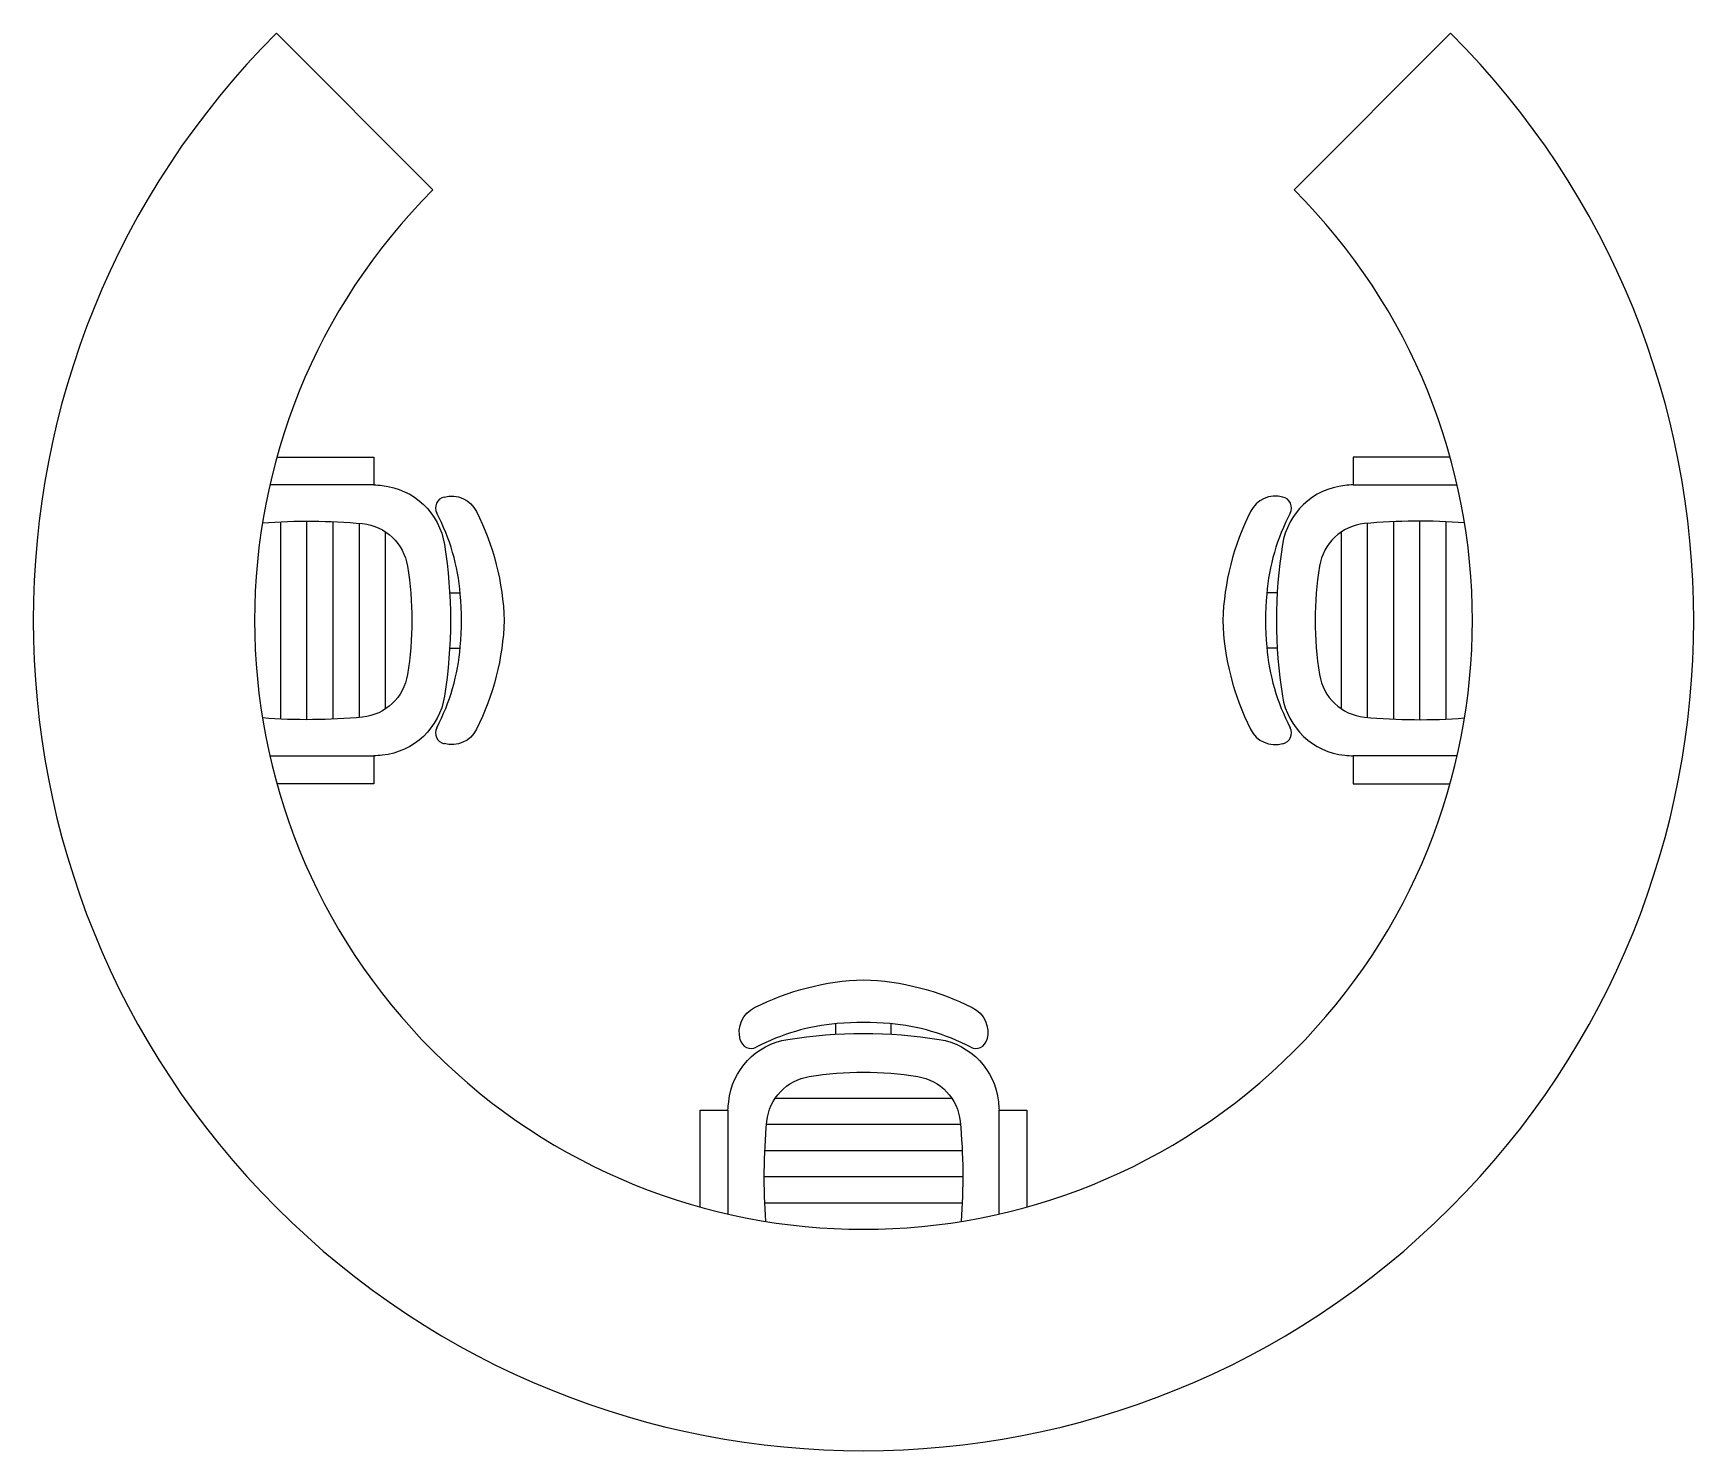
# Model space of a CAD drawing. Header units: millimetres. Extents: x -774.42 to -771.42, y 2687.72 to 2690.29.
import ezdxf

# ---------------------------------------------------------------- set-up
doc = ezdxf.new("R2010")
doc.units = ezdxf.units.MM
doc.header["$LTSCALE"] = 10
doc.layers.add('Móveis_cadeiras', color=2, linetype='Continuous')
doc.layers.add('Móveis_estações', color=2, linetype='Continuous')

msp = doc.modelspace()

# ---------------------------------------------------------------- linework, layer by layer
at = {"layer": 'Móveis_cadeiras', "color": 1}
for p, q in [((-773.9733, 2689.0466), (-773.9733, 2689.4031)), ((-773.926, 2689.0455), (-773.926, 2689.4042)), ((-773.8787, 2689.0465), (-773.8787, 2689.4032)), ((-773.8314, 2689.0496), (-773.8314, 2689.4001)), ((-773.784, 2689.0651), (-773.784, 2689.3846)), ((-772.0572, 2689.0651), (-772.0572, 2689.3846)), ((-772.0099, 2689.0496), (-772.0099, 2689.4001)), ((-771.9626, 2689.0465), (-771.9626, 2689.4032)), ((-771.9153, 2689.0455), (-771.9153, 2689.4042)), ((-771.8679, 2689.0466), (-771.8679, 2689.4031)), ((-772.7609, 2688.3614), (-773.0804, 2688.3614)), ((-772.7454, 2688.3141), (-773.0959, 2688.3141)), ((-772.7423, 2688.2668), (-773.099, 2688.2668)), ((-772.7413, 2688.2195), (-773.1, 2688.2195)), ((-772.7423, 2688.1722), (-773.0989, 2688.1722))]:
    msp.add_line(p, q, dxfattribs=at)
at = {"layer": 'Móveis_cadeiras'}
for p, q in [((-773.6681, 2689.2749), (-773.649, 2689.2749)), ((-772.1731, 2689.2749), (-772.1922, 2689.2749)), ((-773.6681, 2689.1749), (-773.649, 2689.1749)), ((-772.1731, 2689.1749), (-772.1922, 2689.1749)), ((-772.9706, 2688.4774), (-772.9706, 2688.4964)), ((-772.8706, 2688.4774), (-772.8706, 2688.4964))]:
    msp.add_line(p, q, dxfattribs=at)
for points in [[(-773.9803, 2689.5199), (-773.8054, 2689.5199), (-773.8054, 2689.4699), (-773.993, 2689.4699)], [(-771.8609, 2689.5199), (-772.0358, 2689.5199), (-772.0358, 2689.4699), (-771.8482, 2689.4699)], [(-773.993, 2688.9799), (-773.8054, 2688.9799), (-773.8054, 2688.9299), (-773.9803, 2688.9299)], [(-771.8482, 2688.9799), (-772.0358, 2688.9799), (-772.0358, 2688.9299), (-771.8609, 2688.9299)], [(-773.2156, 2688.1651), (-773.2156, 2688.34), (-773.1656, 2688.34), (-773.1656, 2688.1525)], [(-772.6756, 2688.1525), (-772.6756, 2688.34), (-772.6256, 2688.34), (-772.6256, 2688.1651)]]:
    msp.add_lwpolyline(points, dxfattribs=at)
for points in [[(-773.8054, 2689.4699, -0.002688), (-773.7902, 2689.4685, -0.340817), (-773.6776, 2689.3618, -0.07931), (-773.6776, 2689.0879, -0.340817)], [(-773.6782, 2689.4475, -0.35992), (-773.6198, 2689.4215, -0.10805), (-773.5697, 2689.2249, -0.10805), (-773.6198, 2689.0282, -0.35992), (-773.6782, 2689.0022)], [(-772.163, 2689.4475, 0.35992), (-772.2215, 2689.4215, 0.10805), (-772.2716, 2689.2249, 0.10805), (-772.2215, 2689.0282, 0.35992), (-772.163, 2689.0022)], [(-772.0358, 2689.4699, 0.002688), (-772.051, 2689.4685, 0.340817), (-772.1637, 2689.3618, 0.07931), (-772.1637, 2689.0879, 0.340817)], [(-774.0064, 2689.4011, -0.042094), (-773.8256, 2689.3996, -0.340817), (-773.7445, 2689.3228, -0.079866), (-773.7445, 2689.1269, -0.340817), (-773.8256, 2689.0501, -0.042094), (-774.0064, 2689.0486, -0.042094)], [(-771.8348, 2689.4011, 0.042094), (-772.0156, 2689.3996, 0.340817), (-772.0967, 2689.3228, 0.079866), (-772.0967, 2689.1269, 0.340817), (-772.0156, 2689.0501, 0.042094), (-771.8348, 2689.0486, 0.042094)], [(-773.6776, 2689.0879, -0.340817), (-773.7902, 2688.9812, -0.002688), (-773.8054, 2688.9799, -0.328643)], [(-772.1637, 2689.0879, 0.340817), (-772.051, 2688.9812, 0.002688), (-772.0358, 2688.9799, 0.328643)], [(-773.1433, 2688.4673, -0.35992), (-773.1173, 2688.5257, -0.10805), (-772.9206, 2688.5758, -0.10805), (-772.724, 2688.5257, -0.35992), (-772.6979, 2688.4673)], [(-773.1656, 2688.34, -0.002688), (-773.1642, 2688.3553, -0.340817), (-773.0576, 2688.4679, -0.07931), (-772.7837, 2688.4679, -0.340817)], [(-772.7837, 2688.4679, -0.340817), (-772.677, 2688.3553, -0.002688), (-772.6756, 2688.34, -0.328643)], [(-773.0969, 2688.1391, -0.042094), (-773.0953, 2688.3199, -0.340817), (-773.0185, 2688.4009, -0.079866), (-772.8227, 2688.4009, -0.340817), (-772.7459, 2688.3199, -0.042094), (-772.7443, 2688.1391, -0.042094)]]:
    msp.add_lwpolyline(points, format="xyb", dxfattribs=at)
for centre, radius, start, end in [((-773.6739, 2689.428), 0.02, 102.3844, 207.7352), ((-772.1673, 2689.428), 0.02, 332.2648, 77.6156), ((-774.0295, 2689.241), 0.3818, 4.7148, 27.7352), ((-771.8117, 2689.241), 0.3818, 152.2648, 175.2852), ((-774.142, 2689.2249), 0.4952, 354.4899, 5.5101), ((-771.6993, 2689.2249), 0.4952, 174.4899, 185.5101), ((-774.0295, 2689.2087), 0.3818, 332.2648, 355.2852), ((-771.8117, 2689.2087), 0.3818, 184.7148, 207.7352), ((-773.6739, 2689.0217), 0.02, 152.2648, 257.6156), ((-772.1673, 2689.0217), 0.02, 282.3844, 27.7352), ((-772.9368, 2688.1159), 0.3818, 94.7148, 117.7352), ((-772.9206, 2688.0035), 0.4952, 84.4899, 95.5101), ((-772.9044, 2688.1159), 0.3818, 62.2648, 85.2852), ((-773.1238, 2688.4716), 0.02, 192.3844, 297.7352), ((-772.7175, 2688.4716), 0.02, 242.2648, 347.6156)]:
    msp.add_arc(centre, radius, start, end, dxfattribs=at)
at = {"layer": 'Móveis_estações'}
for p, q in [((-773.6984, 2690.0027), (-773.9813, 2690.2855)), ((-772.1428, 2690.0027), (-771.86, 2690.2855))]:
    msp.add_line(p, q, dxfattribs=at)
for radius in [1.5, 1.1]:
    msp.add_arc((-772.9206, 2689.2249), radius, 135, 45, dxfattribs=at)

doc.saveas('drawing.dxf')
